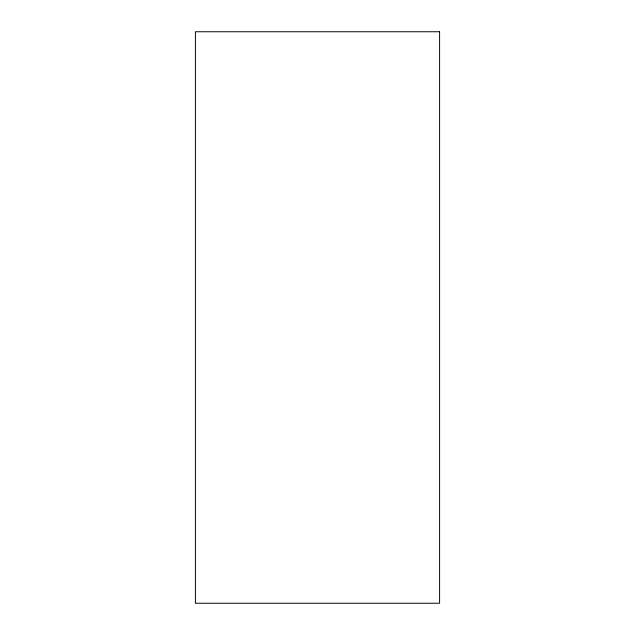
<?xml version="1.0" encoding="UTF-8"?>
<svg xmlns="http://www.w3.org/2000/svg" width="635" height="635" viewBox="0 0 635 635"><rect width="100%" height="100%" fill="white"/><g stroke="black" fill="none" stroke-linecap="round" stroke-linejoin="round"><path stroke-width="0.95" d="M439.595 31.75L195.405 31.75L195.405 603.25L439.595 603.25L439.595 31.75"/></g></svg>
